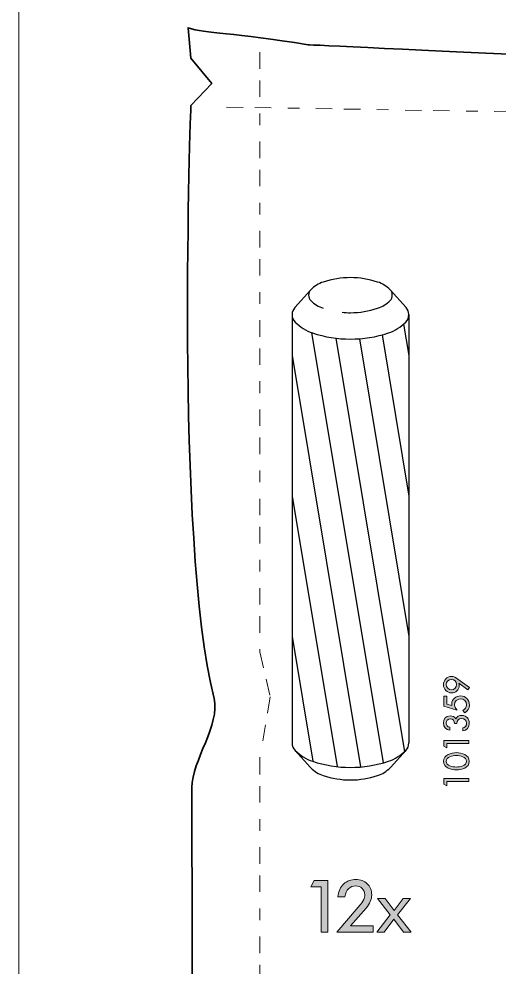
# Model space of a CAD drawing. Header units: inches. Extents: x 35 to 560, y 561 to 1057.
# Drawn here: x 219.98 to 224.09, y 567.9 to 576.02 of the extents above; entities that cross this region are included whole.
import ezdxf

# ---------------------------------------------------------------- set-up
doc = ezdxf.new("R2010")
doc.units = ezdxf.units.IN
doc.header["$MEASUREMENT"] = 0
doc.linetypes.add('AI-Linetype-6', pattern=[0.635, 0.141111, -0.035278, 0.141111, -0.141111, 0.035278, -0.141111])
doc.linetypes.add('AI-Linetype-9', pattern=[0.635, 0.141111, -0.035278, 0.141111, -0.141111, 0.035278, -0.141111])
doc.layers.add('Livello 1', color=7, linetype='Continuous')

msp = doc.modelspace()

# ---------------------------------------------------------------- hatches: boundary and pattern name
at = {"layer": 'Livello 1'}
h = msp.add_hatch(color=256, dxfattribs=at)
h.dxf.hatch_style = 2
edge = h.paths.add_edge_path()
edge.add_spline(control_points=[(223.827, 570.2746), (223.827, 570.2746), (223.7506, 570.3313), (223.7506, 570.3313), (223.7506, 570.3313), (223.75, 570.3309), (223.75, 570.3309), (223.7531, 570.3246), (223.7539, 570.3176), (223.7539, 570.3103), (223.7539, 570.275), (223.7223, 570.2485), (223.6885, 570.2485), (223.6494, 570.2485), (223.6184, 570.28), (223.6184, 570.3187), (223.6184, 570.3554), (223.6489, 570.3896), (223.6865, 570.3896), (223.7076, 570.3896), (223.7259, 570.3788), (223.7426, 570.3664), (223.7426, 570.3664), (223.8403, 570.2938), (223.8403, 570.2938), (223.8403, 570.2938), (223.827, 570.2746), (223.827, 570.2746)], knot_values=[0, 0, 0, 0, 1, 1, 1, 2, 2, 2, 3, 3, 3, 4, 4, 4, 5, 5, 5, 6, 6, 6, 7, 7, 7, 8, 8, 8, 9, 9, 9, 9], degree=3, periodic=0)
edge = h.paths.add_edge_path()
edge.add_spline(control_points=[(223.6867, 570.3641), (223.6641, 570.3641), (223.6421, 570.3438), (223.6421, 570.3206), (223.6421, 570.2952), (223.6624, 570.2737), (223.6867, 570.2737), (223.7122, 570.2737), (223.7313, 570.2969), (223.7313, 570.319), (223.7313, 570.346), (223.7099, 570.3641), (223.6867, 570.3641)], knot_values=[0, 0, 0, 0, 0.035278, 0.035278, 0.035278, 0.070556, 0.070556, 0.070556, 0.105833, 0.105833, 0.105833, 0.141111, 0.141111, 0.141111, 0.141111], degree=3, periodic=0)
edge.add_line((223.6867, 570.3641), (223.6867, 570.3641))
h = msp.add_hatch(color=256, dxfattribs=at)
h.dxf.hatch_style = 2
edge = h.paths.add_edge_path()
edge.add_spline(control_points=[(223.6473, 570.1527), (223.6473, 570.1527), (223.691, 570.1395), (223.691, 570.1395), (223.691, 570.1395), (223.6901, 570.1545), (223.6901, 570.1545), (223.6901, 570.1956), (223.7254, 570.2227), (223.7647, 570.2227), (223.8095, 570.2227), (223.8403, 570.1878), (223.8403, 570.144), (223.8403, 570.1177), (223.8265, 570.0914), (223.803, 570.0791), (223.803, 570.0791), (223.7844, 570.0988), (223.7844, 570.0988), (223.8024, 570.1053), (223.816, 570.1271), (223.816, 570.146), (223.816, 570.1747), (223.7923, 570.1973), (223.7638, 570.1973), (223.7364, 570.1973), (223.7133, 570.1738), (223.7133, 570.1465), (223.7133, 570.1315), (223.7204, 570.1161), (223.7322, 570.1067), (223.7322, 570.1067), (223.7322, 570.1017), (223.7322, 570.1017), (223.7322, 570.1017), (223.6229, 570.1343), (223.6229, 570.1343), (223.6229, 570.1343), (223.6229, 570.2196), (223.6229, 570.2196), (223.6229, 570.2196), (223.6473, 570.2196), (223.6473, 570.2196), (223.6473, 570.2196), (223.6473, 570.1527), (223.6473, 570.1527)], knot_values=[0, 0, 0, 0, 1, 1, 1, 2, 2, 2, 3, 3, 3, 4, 4, 4, 5, 5, 5, 6, 6, 6, 7, 7, 7, 8, 8, 8, 9, 9, 9, 10, 10, 10, 11, 11, 11, 12, 12, 12, 13, 13, 13, 14, 14, 14, 15, 15, 15, 15], degree=3, periodic=0)
h = msp.add_hatch(color=256, dxfattribs=at)
h.dxf.hatch_style = 2
edge = h.paths.add_edge_path()
edge.add_spline(control_points=[(223.7122, 569.9851), (223.7122, 570.0079), (223.7037, 570.0268), (223.678, 570.0268), (223.6565, 570.0268), (223.6416, 570.011), (223.6416, 569.9899), (223.6416, 569.9707), (223.6537, 569.9575), (223.6721, 569.9546), (223.6721, 569.9546), (223.6721, 569.9284), (223.6721, 569.9284), (223.6371, 569.9334), (223.6184, 569.9557), (223.6184, 569.9908), (223.6184, 570.0246), (223.6401, 570.0522), (223.6757, 570.0522), (223.6966, 570.0522), (223.7136, 570.0432), (223.7237, 570.0252), (223.7336, 570.0461), (223.7536, 570.0554), (223.7765, 570.0554), (223.8162, 570.0554), (223.8402, 570.0255), (223.8402, 569.9873), (223.8402, 569.954), (223.8183, 569.9241), (223.7833, 569.9225), (223.7833, 569.9225), (223.7833, 569.9482), (223.7833, 569.9482), (223.8041, 569.9507), (223.8171, 569.969), (223.8171, 569.9893), (223.8171, 570.013), (223.7985, 570.0299), (223.7754, 570.0299), (223.7483, 570.0299), (223.7322, 570.0114), (223.7342, 569.9851), (223.7342, 569.9851), (223.7122, 569.9851), (223.7122, 569.9851)], knot_values=[0, 0, 0, 0, 1, 1, 1, 2, 2, 2, 3, 3, 3, 4, 4, 4, 5, 5, 5, 6, 6, 6, 7, 7, 7, 8, 8, 8, 9, 9, 9, 10, 10, 10, 11, 11, 11, 12, 12, 12, 13, 13, 13, 14, 14, 14, 15, 15, 15, 15], degree=3, periodic=0)
h = msp.add_hatch(color=256, dxfattribs=at)
h.dxf.hatch_style = 2
h.paths.add_polyline_path([(223.6473, 569.7791), (223.6229, 569.7938), (223.6229, 569.8414), (223.8358, 569.8414), (223.8358, 569.816), (223.6473, 569.816)])
at = {"layer": 'Livello 1', "true_color": 0x010101}
h = msp.add_hatch(color=18, dxfattribs=at)
h.dxf.hatch_style = 2
edge = h.paths.add_edge_path()
edge.add_spline(control_points=[(223.7294, 569.5885), (223.6856, 569.5885), (223.6184, 569.6078), (223.6184, 569.6628), (223.6184, 569.7178), (223.6856, 569.737), (223.7294, 569.737), (223.7728, 569.737), (223.8402, 569.7176), (223.8402, 569.6628), (223.8402, 569.6081), (223.7728, 569.5885), (223.7294, 569.5885)], knot_values=[0, 0, 0, 0, 0.035278, 0.035278, 0.035278, 0.070556, 0.070556, 0.070556, 0.105833, 0.105833, 0.105833, 0.141111, 0.141111, 0.141111, 0.141111], degree=3, periodic=0)
edge.add_line((223.7294, 569.5885), (223.7294, 569.5885))
edge = h.paths.add_edge_path()
edge.add_spline(control_points=[(223.7291, 569.614), (223.7584, 569.614), (223.8166, 569.6247), (223.8166, 569.6628), (223.8166, 569.7009), (223.7584, 569.7116), (223.7291, 569.7116), (223.6998, 569.7116), (223.641, 569.7009), (223.641, 569.6628), (223.641, 569.6247), (223.6998, 569.614), (223.7291, 569.614)], knot_values=[0, 0, 0, 0, 0.035278, 0.035278, 0.035278, 0.070556, 0.070556, 0.070556, 0.105833, 0.105833, 0.105833, 0.141111, 0.141111, 0.141111, 0.141111], degree=3, periodic=0)
edge.add_line((223.7291, 569.614), (223.7291, 569.614))
at = {"layer": 'Livello 1'}
h = msp.add_hatch(color=256, dxfattribs=at)
h.dxf.hatch_style = 2
h.paths.add_polyline_path([(223.6473, 569.4528), (223.6229, 569.4675), (223.6229, 569.5152), (223.8358, 569.5152), (223.8358, 569.4898), (223.6473, 569.4898)])
h = msp.add_hatch(color=256, dxfattribs=at)
h.dxf.hatch_style = 2
h.paths.add_polyline_path([(222.6287, 568.1995), (222.5716, 568.1995), (222.5716, 568.5885), (222.4814, 568.5885), (222.5099, 568.6412), (222.6287, 568.6412)])
h = msp.add_hatch(color=256, dxfattribs=at)
h.dxf.hatch_style = 2
edge = h.paths.add_edge_path()
edge.add_spline(control_points=[(223.0153, 568.1995), (223.0153, 568.1995), (222.7043, 568.1995), (222.7043, 568.1995), (222.7043, 568.1995), (222.8875, 568.4127), (222.8875, 568.4127), (222.913, 568.4423), (222.9288, 568.4643), (222.935, 568.4788), (222.9412, 568.4932), (222.9443, 568.5068), (222.9443, 568.5194), (222.9443, 568.5423), (222.9368, 568.5609), (222.9219, 568.575), (222.9068, 568.5892), (222.8885, 568.5962), (222.8668, 568.5962), (222.8428, 568.5962), (222.8222, 568.5882), (222.8051, 568.5721), (222.788, 568.556), (222.7778, 568.5329), (222.7747, 568.5029), (222.7747, 568.5029), (222.7143, 568.5029), (222.7143, 568.5029), (222.7182, 568.5499), (222.7346, 568.5863), (222.7635, 568.6121), (222.7925, 568.6379), (222.8275, 568.6509), (222.8687, 568.6509), (222.9073, 568.6509), (222.9395, 568.6389), (222.9653, 568.6149), (222.991, 568.5909), (223.0039, 568.559), (223.0039, 568.5194), (223.0039, 568.501), (222.9998, 568.4824), (222.9918, 568.4635), (222.9837, 568.4447), (222.9716, 568.4259), (222.9555, 568.4068), (222.9555, 568.4068), (222.8225, 568.254), (222.8225, 568.254), (222.8225, 568.254), (223.0153, 568.254), (223.0153, 568.254), (223.0153, 568.254), (223.0153, 568.1995), (223.0153, 568.1995)], knot_values=[0, 0, 0, 0, 1, 1, 1, 2, 2, 2, 3, 3, 3, 4, 4, 4, 5, 5, 5, 6, 6, 6, 7, 7, 7, 8, 8, 8, 9, 9, 9, 10, 10, 10, 11, 11, 11, 12, 12, 12, 13, 13, 13, 14, 14, 14, 15, 15, 15, 16, 16, 16, 17, 17, 17, 18, 18, 18, 18], degree=3, periodic=0)
h = msp.add_hatch(color=256, dxfattribs=at)
h.dxf.hatch_style = 2
h.paths.add_polyline_path([(223.3418, 568.1995), (223.2764, 568.1995), (223.1939, 568.3126), (223.1099, 568.1995), (223.0472, 568.1995), (223.1626, 568.3479), (223.0535, 568.4897), (223.1189, 568.4897), (223.1952, 568.3854), (223.2727, 568.4897), (223.3353, 568.4897), (223.2262, 568.3491)])

# ---------------------------------------------------------------- linework, layer by layer
at = {"layer": 'Livello 1', "lineweight": 0}
for points in [[(219.9813, 560.5182), (240.9813, 560.5182), (240.9813, 590.2182), (219.9813, 590.2182), (219.9813, 560.5182)], [(219.9813, 560.5182), (240.9813, 560.5182), (240.9813, 590.2182), (219.9813, 590.2182), (219.9813, 560.5182)], [(219.9813, 560.5182), (240.9813, 560.5182), (240.9813, 590.2182), (219.9813, 590.2182), (219.9813, 560.5182)], [(219.9813, 560.5182), (240.9813, 560.5182), (240.9813, 590.2182), (219.9813, 590.2182), (219.9813, 560.5182)], [(219.9813, 560.5182), (240.9813, 560.5182), (240.9813, 590.2182), (219.9813, 590.2182), (219.9813, 560.5182)], [(219.9813, 560.5182), (240.9813, 560.5182), (240.9813, 590.2182), (219.9813, 590.2182), (219.9813, 560.5182)], [(223.6473, 569.7791), (223.6229, 569.7938), (223.6229, 569.8414), (223.8358, 569.8414), (223.8358, 569.816), (223.6473, 569.816), (223.6473, 569.7791)], [(223.6473, 569.4528), (223.6229, 569.4675), (223.6229, 569.5152), (223.8358, 569.5152), (223.8358, 569.4898), (223.6473, 569.4898), (223.6473, 569.4528)], [(222.6287, 568.1995), (222.5716, 568.1995), (222.5716, 568.5885), (222.4814, 568.5885), (222.5099, 568.6412), (222.6287, 568.6412), (222.6287, 568.1995)], [(223.3418, 568.1995), (223.2764, 568.1995), (223.1939, 568.3126), (223.1099, 568.1995), (223.0472, 568.1995), (223.1626, 568.3479), (223.0535, 568.4897), (223.1189, 568.4897), (223.1952, 568.3854), (223.2727, 568.4897), (223.3353, 568.4897), (223.2262, 568.3491), (223.3418, 568.1995)]]:
    msp.add_lwpolyline(points, dxfattribs=at)
at = {"layer": 'Livello 1', "linetype": 'AI-Linetype-9', "lineweight": 18}
msp.add_lwpolyline([(222.0454, 575.7323), (222.0454, 570.6006), (222.1349, 570.2137), (222.0454, 569.6914), (222.0454, 563.143)], dxfattribs=at)
at = {"layer": 'Livello 1', "linetype": 'AI-Linetype-6', "lineweight": 18}
msp.add_lwpolyline([(221.7606, 575.2631), (226.7465, 575.1806), (227.2329, 575.2556), (238.5893, 575.2048)], dxfattribs=at)
at = {"layer": 'Livello 1', "lineweight": 25}
for points in [[(222.4802, 573.6974), (222.3455, 573.5482)], [(223.1635, 573.6974), (223.2982, 573.5482)], [(222.3219, 573.4867), (222.3219, 569.82)], [(223.3218, 573.4867), (223.3218, 569.82)], [(222.4891, 573.3328), (223.1015, 569.6494)], [(223.277, 573.405), (223.3218, 573.1357)], [(222.697, 573.2848), (223.2857, 569.7446)], [(222.8978, 573.2801), (223.3218, 570.7303)], [(223.0923, 573.3136), (223.3218, 571.933)], [(222.3219, 573.1357), (222.9075, 569.6142)], [(222.3219, 571.933), (222.707, 569.6171)], [(222.3219, 570.7303), (222.4994, 569.6626)], [(222.3455, 569.7585), (222.4802, 569.6093)], [(223.2982, 569.7585), (223.1635, 569.6093)]]:
    msp.add_lwpolyline(points, dxfattribs=at)
at = {"layer": 'Livello 1', "lineweight": 35}
msp.add_open_spline([(239.2634, 562.9266), (239.2634, 562.9266), (239.5295, 563.1262), (239.5295, 563.1262), (239.5295, 563.1262), (239.2315, 563.3574), (239.2315, 563.3574), (239.2315, 563.3574), (239.5295, 563.5912), (239.5295, 563.5912), (239.5295, 563.5912), (239.5322, 565.6784), (239.5352, 568.0698), (239.5367, 569.3304), (239.3754, 570.6169), (239.3766, 571.7854), (239.3768, 571.9317), (239.5398, 572.134), (239.54, 572.2743), (239.5414, 573.6598), (239.5422, 574.8531), (239.5418, 575.1037), (239.5416, 575.2844), (239.2862, 575.2876), (239.2853, 575.3394), (239.2824, 575.4938), (239.5295, 575.5924), (239.5295, 575.5924), (239.5295, 575.5924), (239.5295, 575.6927), (239.5295, 575.6927), (239.5147, 575.7425), (238.9685, 575.8579), (238.7735, 575.7906), (238.6636, 575.7526), (236.1314, 575.7287), (233.8273, 575.7152), (232.048, 575.7047), (230.4048, 575.7004), (230.1181, 575.7004), (229.4602, 575.7004), (227.3878, 575.7229), (226.9979, 575.6555), (226.6079, 575.5882), (222.4583, 575.7971), (222.4583, 575.7971), (221.8228, 575.9032), (221.5762, 575.8916), (221.43, 575.9421), (221.43, 575.9421), (221.4549, 575.6813), (221.4549, 575.6813), (221.4549, 575.6813), (221.6327, 575.4642), (221.6327, 575.4642), (221.6327, 575.4642), (221.4549, 575.2759), (221.4549, 575.2759), (221.4549, 575.2759), (221.313, 571.5703), (221.6528, 570.2013), (221.7083, 569.9776), (221.4631, 569.6675), (221.4634, 569.4387), (221.4664, 566.52), (221.4664, 563.583), (221.4549, 563.6197), (221.4532, 563.6247), (221.5706, 563.5079), (221.7468, 563.3952), (221.8018, 563.3601), (221.4975, 563.1175), (221.4955, 562.9934), (221.4955, 562.9934), (221.7468, 562.7514), (222.356, 562.9198), (222.356, 562.9198), (224.7106, 562.9291), (224.7106, 562.9291), (224.7106, 562.9291), (225.3334, 563.0439), (225.3334, 563.0439), (225.3334, 563.0439), (232.5817, 562.9604), (232.5817, 562.9604), (232.5817, 562.9604), (238.867, 562.9853), (238.867, 562.9853), (238.867, 562.9853), (238.9123, 562.7081), (239.2634, 562.9266)], degree=3, knots=[0, 0, 0, 0, 1, 1, 1, 2, 2, 2, 3, 3, 3, 4, 4, 4, 5, 5, 5, 6, 6, 6, 7, 7, 7, 8, 8, 8, 9, 9, 9, 10, 10, 10, 11, 11, 11, 12, 12, 12, 13, 13, 13, 14, 14, 14, 15, 15, 15, 16, 16, 16, 17, 17, 17, 18, 18, 18, 19, 19, 19, 20, 20, 20, 21, 21, 21, 22, 22, 22, 23, 23, 23, 24, 24, 24, 25, 25, 25, 26, 26, 26, 27, 27, 27, 28, 28, 28, 29, 29, 29, 30, 30, 30, 30], dxfattribs=at)
at = {"layer": 'Livello 1', "lineweight": 25}
for points in [[(222.5892, 573.7657), (222.5489, 573.7524), (222.5125, 573.7298), (222.4826, 573.6999)], [(223.1612, 573.6999), (223.1312, 573.7298), (223.0947, 573.7524), (223.0546, 573.7657)], [(222.4825, 573.6068), (222.5125, 573.5768), (222.549, 573.5543), (222.5891, 573.5409)], [(223.0546, 573.5409), (223.0947, 573.5543), (223.1313, 573.5769), (223.1611, 573.6068)], [(222.3487, 573.4219), (222.3905, 573.38), (222.4414, 573.3486), (222.4974, 573.3299)], [(223.1463, 573.3299), (223.2023, 573.3486), (223.2532, 573.38), (223.295, 573.4218)], [(222.3219, 569.82), (222.3219, 569.7958), (222.3315, 569.7723), (222.3487, 569.7552)], [(222.3487, 569.7551), (222.3905, 569.7134), (222.4414, 569.6819), (222.4974, 569.6633)], [(223.1463, 569.6633), (223.2023, 569.6819), (223.2532, 569.7134), (223.295, 569.7552)], [(223.295, 569.7551), (223.3122, 569.7723), (223.3218, 569.7957), (223.3218, 569.82)], [(222.4802, 569.6093), (222.4809, 569.6085), (222.4817, 569.6077), (222.4825, 569.6068)], [(222.4825, 569.6068), (222.5125, 569.5768), (222.549, 569.5543), (222.5891, 569.5409)], [(223.0546, 569.5409), (223.0947, 569.5543), (223.1313, 569.5769), (223.1611, 569.6068)], [(223.1612, 569.6068), (223.162, 569.6077), (223.1627, 569.6085), (223.1635, 569.6093)]]:
    msp.add_open_spline(points, degree=3, dxfattribs=at)
for points in [[(223.0546, 573.7657), (222.9795, 573.7907), (222.9009, 573.8035), (222.8219, 573.8035), (222.7428, 573.8035), (222.6642, 573.7907), (222.5892, 573.7657)], [(222.4825, 573.6999), (222.4702, 573.6875), (222.4632, 573.6708), (222.4632, 573.6534), (222.4632, 573.6359), (222.4702, 573.6192), (222.4825, 573.6068)], [(223.1612, 573.6068), (223.1735, 573.6192), (223.1804, 573.6359), (223.1804, 573.6534), (223.1804, 573.6708), (223.1735, 573.6875), (223.1612, 573.6999)], [(222.3455, 573.5481), (222.3303, 573.5312), (222.3219, 573.5093), (222.3219, 573.4867), (222.3219, 573.4623), (222.3315, 573.439), (222.3487, 573.4217)], [(222.7503, 573.5067), (222.774, 573.5044), (222.798, 573.5031), (222.8219, 573.5031), (222.9009, 573.5031), (222.9795, 573.5159), (223.0545, 573.5409)], [(223.295, 573.4217), (223.3122, 573.439), (223.3218, 573.4623), (223.3218, 573.4867), (223.3218, 573.5093), (223.3134, 573.5312), (223.2982, 573.5481)], [(222.4974, 573.3299), (222.602, 573.2951), (222.7116, 573.2773), (222.8219, 573.2773), (222.9321, 573.2773), (223.0417, 573.2951), (223.1463, 573.3299)], [(222.4974, 569.6633), (222.602, 569.6284), (222.7116, 569.6106), (222.8219, 569.6106), (222.9321, 569.6106), (223.0417, 569.6284), (223.1463, 569.6633)], [(222.5892, 569.5409), (222.6642, 569.5159), (222.7428, 569.5032), (222.8219, 569.5032), (222.9009, 569.5032), (222.9795, 569.5159), (223.0545, 569.5409)]]:
    msp.add_open_spline(points, degree=3, knots=[0, 0, 0, 0, 1, 1, 1, 2, 2, 2, 2], dxfattribs=at)
at = {"layer": 'Livello 1', "lineweight": 0}
for points, knots in [([(223.827, 570.2746), (223.827, 570.2746), (223.7506, 570.3313), (223.7506, 570.3313), (223.7506, 570.3313), (223.75, 570.3309), (223.75, 570.3309), (223.7531, 570.3246), (223.7539, 570.3176), (223.7539, 570.3103), (223.7539, 570.275), (223.7223, 570.2485), (223.6885, 570.2485), (223.6494, 570.2485), (223.6184, 570.28), (223.6184, 570.3187), (223.6184, 570.3554), (223.6489, 570.3896), (223.6865, 570.3896), (223.7076, 570.3896), (223.7259, 570.3788), (223.7426, 570.3664), (223.7426, 570.3664), (223.8403, 570.2938), (223.8403, 570.2938), (223.8403, 570.2938), (223.827, 570.2746), (223.827, 570.2746)], [0, 0, 0, 0, 1, 1, 1, 2, 2, 2, 3, 3, 3, 4, 4, 4, 5, 5, 5, 6, 6, 6, 7, 7, 7, 8, 8, 8, 9, 9, 9, 9]), ([(223.6867, 570.3641), (223.6641, 570.3641), (223.6421, 570.3438), (223.6421, 570.3206), (223.6421, 570.2952), (223.6624, 570.2737), (223.6867, 570.2737), (223.7122, 570.2737), (223.7313, 570.2969), (223.7313, 570.319), (223.7313, 570.346), (223.7099, 570.3641), (223.6867, 570.3641)], [0, 0, 0, 0, 1, 1, 1, 2, 2, 2, 3, 3, 3, 4, 4, 4, 4]), ([(223.6473, 570.1527), (223.6473, 570.1527), (223.691, 570.1395), (223.691, 570.1395), (223.691, 570.1395), (223.6901, 570.1545), (223.6901, 570.1545), (223.6901, 570.1956), (223.7254, 570.2227), (223.7647, 570.2227), (223.8095, 570.2227), (223.8403, 570.1878), (223.8403, 570.144), (223.8403, 570.1177), (223.8265, 570.0914), (223.803, 570.0791), (223.803, 570.0791), (223.7844, 570.0988), (223.7844, 570.0988), (223.8024, 570.1053), (223.816, 570.1271), (223.816, 570.146), (223.816, 570.1747), (223.7923, 570.1973), (223.7638, 570.1973), (223.7364, 570.1973), (223.7133, 570.1738), (223.7133, 570.1465), (223.7133, 570.1315), (223.7204, 570.1161), (223.7322, 570.1067), (223.7322, 570.1067), (223.7322, 570.1017), (223.7322, 570.1017), (223.7322, 570.1017), (223.6229, 570.1343), (223.6229, 570.1343), (223.6229, 570.1343), (223.6229, 570.2196), (223.6229, 570.2196), (223.6229, 570.2196), (223.6473, 570.2196), (223.6473, 570.2196), (223.6473, 570.2196), (223.6473, 570.1527), (223.6473, 570.1527)], [0, 0, 0, 0, 1, 1, 1, 2, 2, 2, 3, 3, 3, 4, 4, 4, 5, 5, 5, 6, 6, 6, 7, 7, 7, 8, 8, 8, 9, 9, 9, 10, 10, 10, 11, 11, 11, 12, 12, 12, 13, 13, 13, 14, 14, 14, 15, 15, 15, 15]), ([(223.7122, 569.9851), (223.7122, 570.0079), (223.7037, 570.0268), (223.678, 570.0268), (223.6565, 570.0268), (223.6416, 570.011), (223.6416, 569.9899), (223.6416, 569.9707), (223.6537, 569.9575), (223.6721, 569.9546), (223.6721, 569.9546), (223.6721, 569.9284), (223.6721, 569.9284), (223.6371, 569.9334), (223.6184, 569.9557), (223.6184, 569.9908), (223.6184, 570.0246), (223.6401, 570.0522), (223.6757, 570.0522), (223.6966, 570.0522), (223.7136, 570.0432), (223.7237, 570.0252), (223.7336, 570.0461), (223.7536, 570.0554), (223.7765, 570.0554), (223.8162, 570.0554), (223.8402, 570.0255), (223.8402, 569.9873), (223.8402, 569.954), (223.8183, 569.9241), (223.7833, 569.9225), (223.7833, 569.9225), (223.7833, 569.9482), (223.7833, 569.9482), (223.8041, 569.9507), (223.8171, 569.969), (223.8171, 569.9893), (223.8171, 570.013), (223.7985, 570.0299), (223.7754, 570.0299), (223.7483, 570.0299), (223.7322, 570.0114), (223.7342, 569.9851), (223.7342, 569.9851), (223.7122, 569.9851), (223.7122, 569.9851)], [0, 0, 0, 0, 1, 1, 1, 2, 2, 2, 3, 3, 3, 4, 4, 4, 5, 5, 5, 6, 6, 6, 7, 7, 7, 8, 8, 8, 9, 9, 9, 10, 10, 10, 11, 11, 11, 12, 12, 12, 13, 13, 13, 14, 14, 14, 15, 15, 15, 15]), ([(223.7294, 569.5885), (223.6856, 569.5885), (223.6184, 569.6078), (223.6184, 569.6628), (223.6184, 569.7178), (223.6856, 569.737), (223.7294, 569.737), (223.7728, 569.737), (223.8402, 569.7176), (223.8402, 569.6628), (223.8402, 569.6081), (223.7728, 569.5885), (223.7294, 569.5885)], [0, 0, 0, 0, 1, 1, 1, 2, 2, 2, 3, 3, 3, 4, 4, 4, 4]), ([(223.7291, 569.614), (223.7584, 569.614), (223.8166, 569.6247), (223.8166, 569.6628), (223.8166, 569.7009), (223.7584, 569.7116), (223.7291, 569.7116), (223.6998, 569.7116), (223.641, 569.7009), (223.641, 569.6628), (223.641, 569.6247), (223.6998, 569.614), (223.7291, 569.614)], [0, 0, 0, 0, 1, 1, 1, 2, 2, 2, 3, 3, 3, 4, 4, 4, 4]), ([(223.0153, 568.1995), (223.0153, 568.1995), (222.7043, 568.1995), (222.7043, 568.1995), (222.7043, 568.1995), (222.8875, 568.4127), (222.8875, 568.4127), (222.913, 568.4423), (222.9288, 568.4643), (222.935, 568.4788), (222.9412, 568.4932), (222.9443, 568.5068), (222.9443, 568.5194), (222.9443, 568.5423), (222.9368, 568.5609), (222.9219, 568.575), (222.9068, 568.5892), (222.8885, 568.5962), (222.8668, 568.5962), (222.8428, 568.5962), (222.8222, 568.5882), (222.8051, 568.5721), (222.788, 568.556), (222.7778, 568.5329), (222.7747, 568.5029), (222.7747, 568.5029), (222.7143, 568.5029), (222.7143, 568.5029), (222.7182, 568.5499), (222.7346, 568.5863), (222.7635, 568.6121), (222.7925, 568.6379), (222.8275, 568.6509), (222.8687, 568.6509), (222.9073, 568.6509), (222.9395, 568.6389), (222.9653, 568.6149), (222.991, 568.5909), (223.0039, 568.559), (223.0039, 568.5194), (223.0039, 568.501), (222.9998, 568.4824), (222.9918, 568.4635), (222.9837, 568.4447), (222.9716, 568.4259), (222.9555, 568.4068), (222.9555, 568.4068), (222.8225, 568.254), (222.8225, 568.254), (222.8225, 568.254), (223.0153, 568.254), (223.0153, 568.254), (223.0153, 568.254), (223.0153, 568.1995), (223.0153, 568.1995)], [0, 0, 0, 0, 1, 1, 1, 2, 2, 2, 3, 3, 3, 4, 4, 4, 5, 5, 5, 6, 6, 6, 7, 7, 7, 8, 8, 8, 9, 9, 9, 10, 10, 10, 11, 11, 11, 12, 12, 12, 13, 13, 13, 14, 14, 14, 15, 15, 15, 16, 16, 16, 17, 17, 17, 18, 18, 18, 18])]:
    msp.add_open_spline(points, degree=3, knots=knots, dxfattribs=at)

doc.saveas('drawing.dxf')
